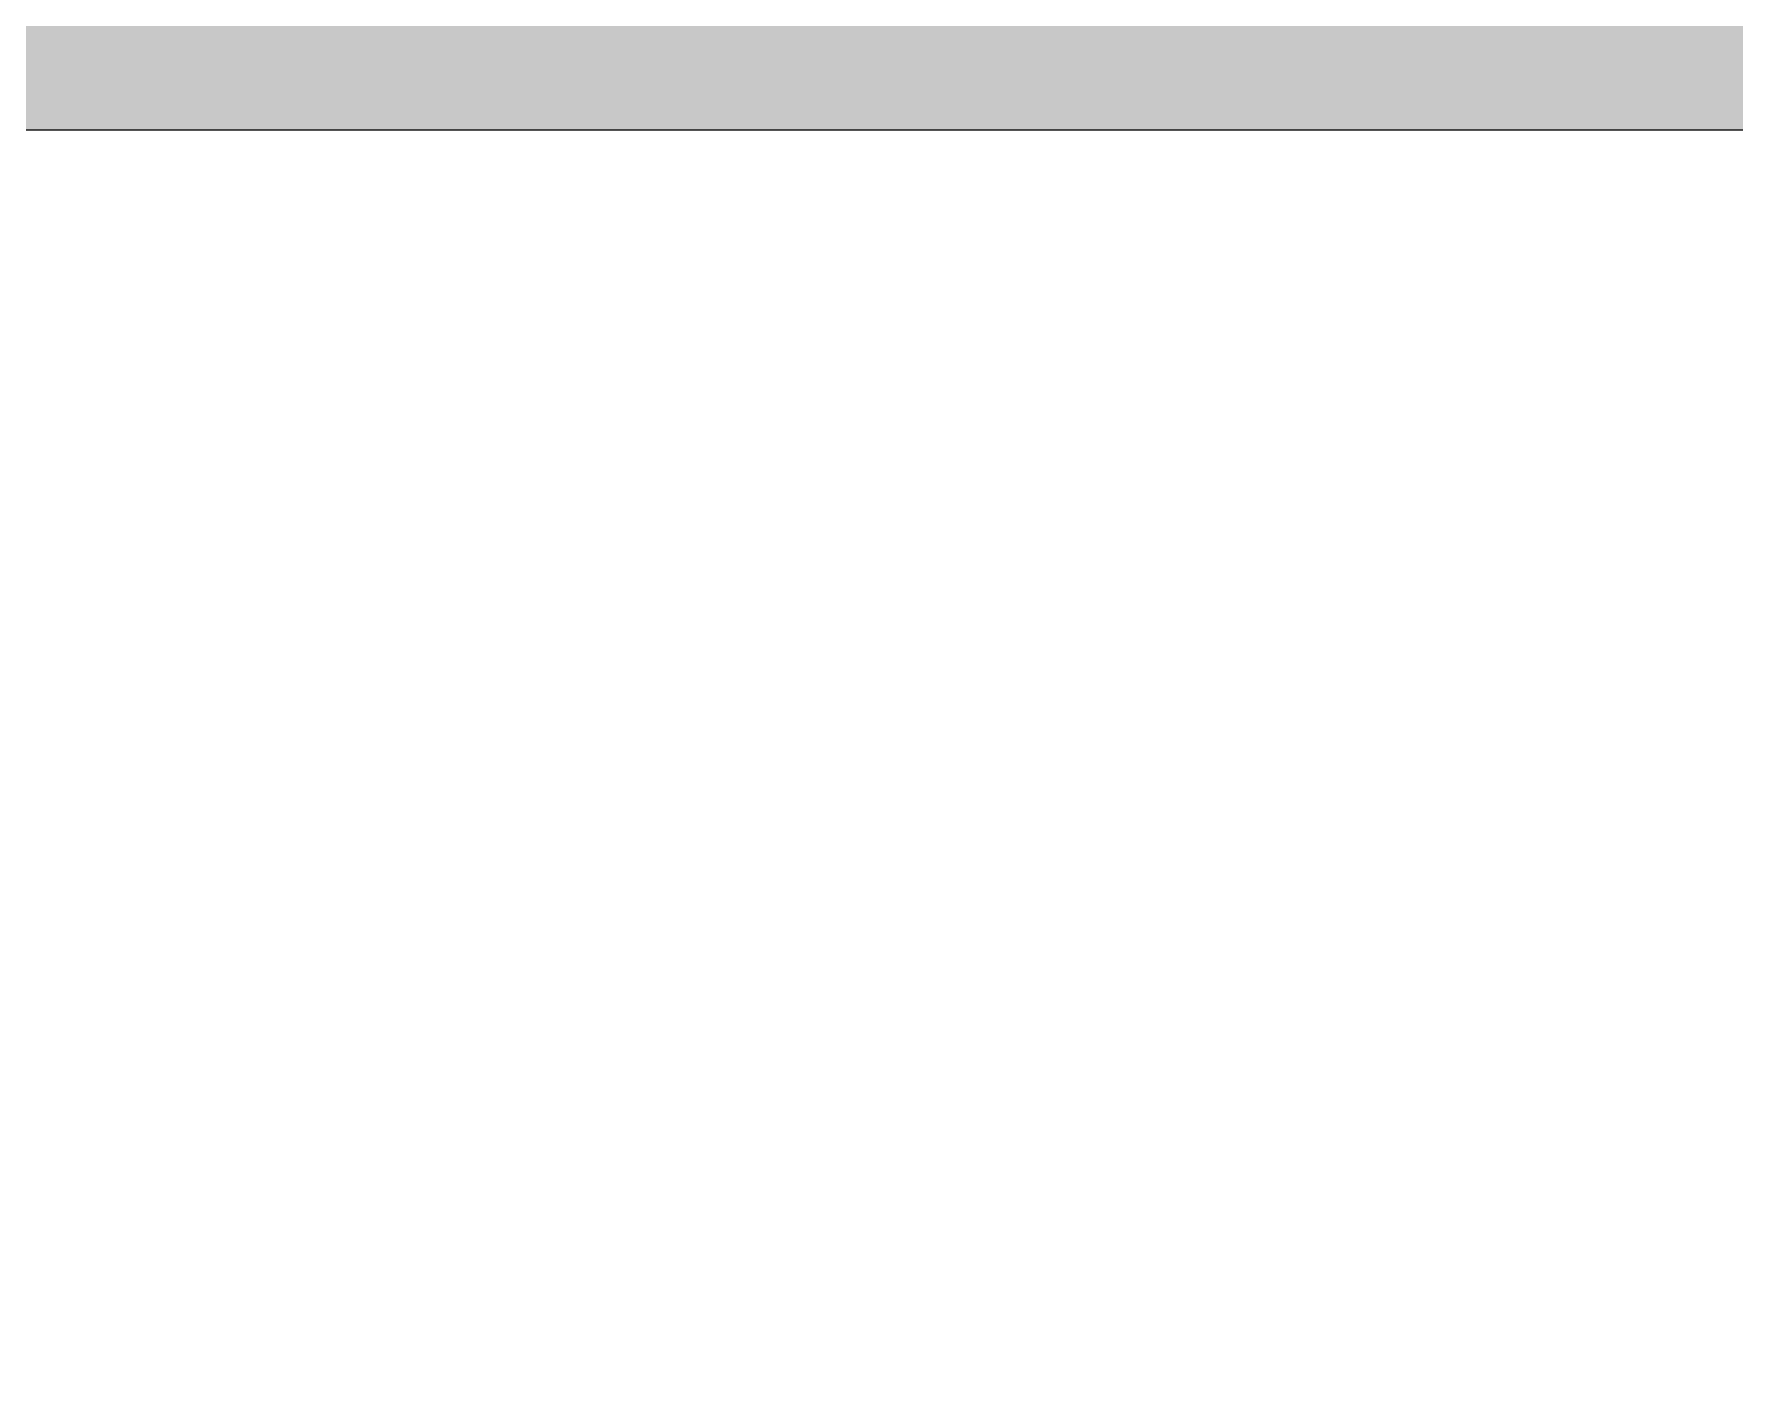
# Model space of a CAD drawing. Extents: x 4 to 13611208, y -605838 to 574722.
# Drawn here: x 13432970 to 13437746, y 180669 to 184429 of the extents above; entities that cross this region are included whole.
import ezdxf

# ---------------------------------------------------------------- set-up
doc = ezdxf.new("R2010")
doc.units = 0
doc.header["$LTSCALE"] = 1000
doc.header["$MEASUREMENT"] = 0
doc.layers.add('建筑底图', color=8, linetype='Continuous', lineweight=13)

msp = doc.modelspace()

# ---------------------------------------------------------------- hatches: boundary and pattern name
at = {"layer": '建筑底图'}
h = msp.add_hatch(dxfattribs=at)
h.set_pattern_fill('钢筋混凝土', color=8, scale=100, style=0)
h.set_pattern_definition([(45, (793255.26, 8e-09), (-176.7766953, 176.7766953), []), (50, (793255.26, 8e-09), (717.260183, -62.752135), [75, -825]), (355, (793255.26, 8e-09), (-138.751334, 752.192134), [60, -660]), (100.4514, (793315, -5.2), (578.50938, 689.439542), [63.74019, -701.14211]), (46.1842, (793255.26, 200), (1067.24105, -165.519014), [112.5, -1237.5]), (96.6356, (793344.2, 186.2), (934.662706, 974.11787), [95.61029, -1051.713]), (351.1842, (793255.3, 200), (934.661945, 974.1186), [90, -990]), (21, (793355.26, 150), (596.907052, -402.61889), [75, -825]), (326, (793355.26, 150), (243.31533, 725.150045), [60, -660]), (71.4514, (793405, 116.45), (840.22263, 322.530497), [63.74019, -701.14211]), (37.5, (793255.26, 8e-09), (12.1598553, 332.893854), [0, -652, 0, -670, 0, -662.5]), (7.5, (793255.26, 8e-09), (263.069537, 394.411712), [0, -382, 0, -637, 0, -252.5]), (327.5, (793032.26, 8e-09), (533.822436, -22.554872), [0, -250, 0, -780, 0, -1035]), (317.5, (792932.26, 8e-09), (583.18617, 100.104982), [0, -325, 0, -518, 0, -735])])
h.paths.add_polyline_path([(13444197.4, 182459.5), (13443697.4, 182459.5), (13443697.4, 182244.5), (13444197.4, 182244.5)])
h.paths.add_polyline_path([(13443697.4, 182479.5), (13444197.4, 182479.5), (13444197.4, 184659.5), (13438897.4, 184659.5), (13438897.4, 184859.5), (13421897.4, 184859.5), (13421897.4, 184159.5), (13438197.4, 184159.5), (13438197.4, 183959.5), (13443697.4, 183959.5)])

# ---------------------------------------------------------------- linework, layer by layer
at = {"layer": '建筑底图', "color": 8}
msp.add_line((13413397.4, 184159.5), (13438197.4, 184159.5), dxfattribs=at)
msp.add_lwpolyline([(13168947.4, 181959.5), (13207597.4, 181959.5), (13207597.4, 183509.5), (13311597.4, 183509.5), (13311597.4, 184159.5), (13438197.4, 184159.5), (13438197.4, 183959.5), (13443697.4, 183959.5), (13443697.4, 171509.5), (13434297, 171509.5), (13434297, 165209.5), (13477297.4, 165209.5)], dxfattribs=at)

doc.saveas('drawing.dxf')
